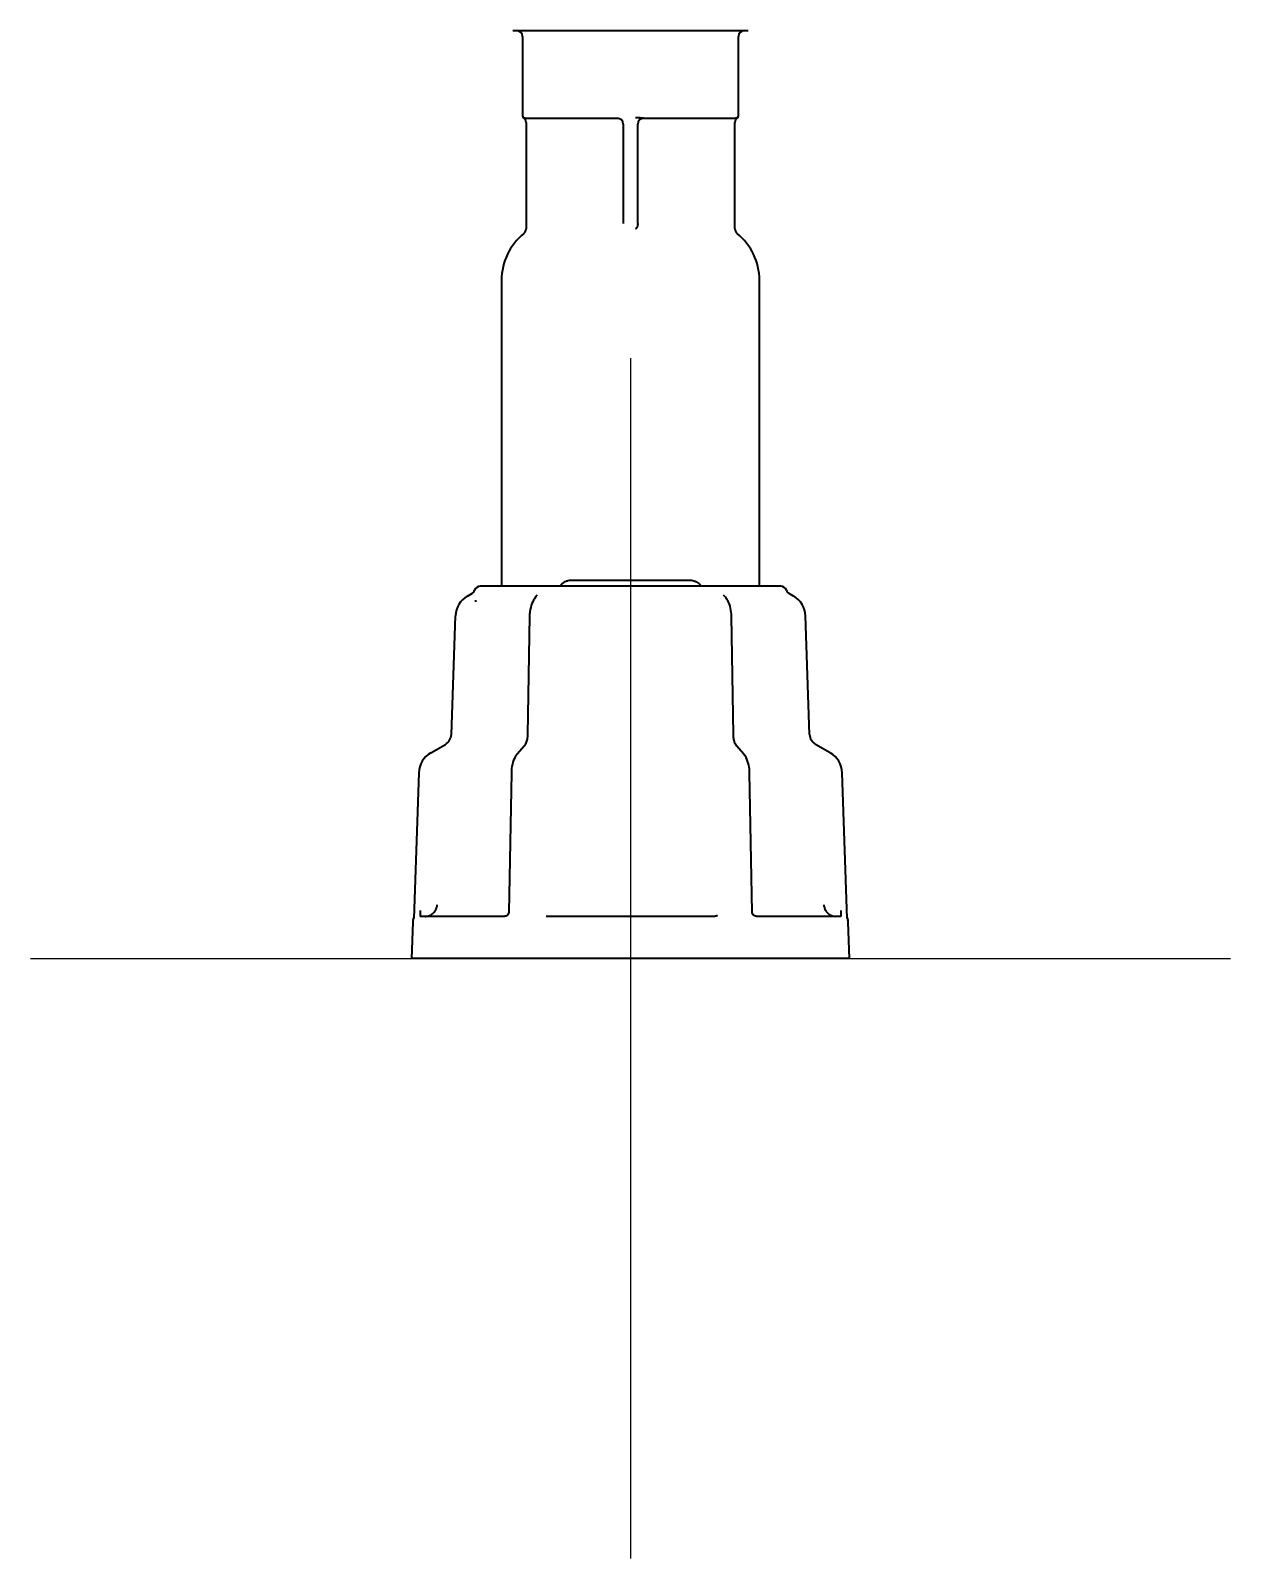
# Model space of a CAD drawing. Header units: inches. Extents: x 885 to 6823, y 710 to 5493.
# Drawn here: x 2846.7 to 2946.7, y 4230.1 to 4357.4 of the extents above; entities that cross this region are included whole.
import ezdxf

# ---------------------------------------------------------------- set-up
doc = ezdxf.new("R2010")
doc.units = ezdxf.units.IN
doc.layers.add('1', color=7, linetype='Continuous', true_color=0xffffff)

# ---------------------------------------------------------------- blocks, each defined once
blk = doc.blocks.new('A$C773D0E90')
at = {"color": 4}
for p, q in [((0, 50), (0, -50)), ((-50, 0), (50, 0))]:
    blk.add_line(p, q, dxfattribs=at)

msp = doc.modelspace()

# ---------------------------------------------------------------- linework, layer by layer
at = {"layer": '1', "color": 7, "linetype": 'Continuous', "lineweight": 35}
for p, q in [((2886.88, 4357.43), (2906.48, 4357.43)), ((2887.68, 4356.93), (2887.68, 4350.33)), ((2905.68, 4350.33), (2905.68, 4356.93)), ((2887.94, 4350.13), (2895.62, 4350.13)), ((2897.74, 4350.13), (2905.42, 4350.13)), ((2887.98, 4349.76), (2887.98, 4340.92)), ((2887.99, 4349.76), (2887.99, 4340.92)), ((2896.08, 4349.63), (2896.08, 4341.36)), ((2897.28, 4341.36), (2897.28, 4349.63)), ((2905.37, 4340.92), (2905.37, 4349.76)), ((2905.38, 4340.92), (2905.38, 4349.76)), ((2885.93, 4336.63), (2885.93, 4311.13)), ((2907.43, 4311.13), (2907.43, 4336.63)), ((2883.09, 4310.32), (2883.52, 4310.57)), ((2909.2, 4311.13), (2884.16, 4311.13)), ((2888.91, 4310.38), (2888.77, 4310.21)), ((2891.68, 4311.63), (2901.68, 4311.63)), ((2904.59, 4310.21), (2904.44, 4310.39)), ((2910.27, 4310.32), (2909.84, 4310.57)), ((2881.75, 4298.78), (2882.09, 4308.66)), ((2888.27, 4308.65), (2888.1, 4298.77)), ((2905.26, 4298.77), (2905.09, 4308.65)), ((2911.61, 4298.78), (2911.27, 4308.66)), ((2880.04, 4297.25), (2881.25, 4297.95)), ((2887.85, 4297.84), (2887.24, 4297.15)), ((2906.12, 4297.15), (2905.52, 4297.84)), ((2913.32, 4297.25), (2912.11, 4297.95)), ((2879.05, 4295.59), (2878.62, 4283.45)), ((2886.75, 4295.58), (2886.54, 4283.99)), ((2906.82, 4283.99), (2906.61, 4295.58)), ((2914.74, 4283.45), (2914.32, 4295.59)), ((2878.54, 4283.15), (2878.43, 4280.13)), ((2886.18, 4283.63), (2879.15, 4283.63)), ((2903.71, 4283.63), (2889.65, 4283.63)), ((2914.21, 4283.63), (2907.18, 4283.63)), ((2914.93, 4280.13), (2914.82, 4283.15)), ((2896.68, 4280.13), (2878.43, 4280.13)), ((2914.93, 4280.13), (2896.68, 4280.13))]:
    msp.add_line(p, q, dxfattribs=at)
for centre, radius, start, end in [((2887.18, 4356.93), 0.5, 0, 90), ((2906.18, 4356.93), 0.5, 90, 180), ((2887.88, 4350.33), 0.2, 180, 235.1501), ((2887.48, 4349.76), 0.5, 0, 55.1501), ((2895.58, 4349.63), 0.5, 0, 90), ((2897.78, 4349.63), 0.5, 90, 180), ((2905.88, 4349.76), 0.5, 124.8499, 180), ((2905.48, 4350.33), 0.2, 304.8499, 0), ((2890.93, 4336.63), 5, 128.8492, 180), ((2887.48, 4340.92), 0.5, 308.8492, 0), ((2905.88, 4340.92), 0.5, 180, 231.1508), ((2902.43, 4336.63), 5, 0, 51.1508), ((2884.16, 4310.63), 0.5, 90, 159.9977), ((2909.2, 4310.63), 0.5, 20.0285, 90), ((2884.09, 4308.59), 2, 120, 178), ((2909.27, 4308.59), 2, 2, 60), ((2880.75, 4298.82), 1, 300, 358), ((2912.61, 4298.82), 1, 182, 240), ((2881.04, 4295.52), 2, 120, 178), ((2912.32, 4295.52), 2, 2, 60), ((2879.04, 4283.13), 0.5, 155.7765, 178), ((2914.33, 4283.13), 0.5, 2, 24.2309)]:
    msp.add_arc(centre, radius, start, end, dxfattribs=at)
for centre, major_axis, start_param, end_param in [((2883.22, 4310.97), (-0.25, 0.433), 3.141596, 3.844093), ((2910.14, 4310.97), (0.25, 0.433), 2.439074, 3.141589), ((2878.12, 4283.54), (0.5, -0.017), 5.892833, 6.302148), ((2915.24, 4283.54), (-0.5, -0.017), 6.264223, 6.673753)]:
    msp.add_ellipse(centre, major_axis=major_axis, ratio=1, start_param=start_param, end_param=end_param, dxfattribs=at)
for points, knots in [([(2887.94, 4350.13), (2887.94, 4350.13), (2887.93, 4350.13), (2887.91, 4350.13), (2887.91, 4350.13), (2887.89, 4350.14), (2887.88, 4350.14), (2887.86, 4350.14), (2887.85, 4350.14), (2887.83, 4350.15), (2887.83, 4350.15), (2887.81, 4350.16), (2887.8, 4350.16), (2887.78, 4350.17), (2887.78, 4350.17), (2887.78, 4350.17)], [0, 0, 0, 0, 0.0625, 0.0625, 0.125, 0.125, 0.25, 0.25, 0.375, 0.375, 0.5, 0.5, 0.75, 0.75, 1, 1, 1, 1]), ([(2897.74, 4350.13), (2897.72, 4350.13), (2897.71, 4350.13), (2897.69, 4350.13), (2897.68, 4350.13), (2897.64, 4350.14), (2897.61, 4350.14), (2897.56, 4350.14), (2897.54, 4350.14), (2897.48, 4350.15), (2897.46, 4350.15), (2897.4, 4350.16), (2897.37, 4350.16), (2897.32, 4350.16), (2897.29, 4350.16), (2897.21, 4350.17), (2897.16, 4350.17), (2897.1, 4350.17)], [0, 0, 0, 0, 0.0625, 0.0625, 0.125, 0.125, 0.25, 0.25, 0.375, 0.375, 0.5, 0.5, 0.625, 0.625, 0.75, 0.75, 1, 1, 1, 1]), ([(2905.58, 4350.17), (2905.58, 4350.17), (2905.58, 4350.17), (2905.56, 4350.16), (2905.55, 4350.16), (2905.53, 4350.15), (2905.53, 4350.15), (2905.51, 4350.14), (2905.5, 4350.14), (2905.48, 4350.14), (2905.47, 4350.14), (2905.45, 4350.13), (2905.45, 4350.13), (2905.43, 4350.13), (2905.42, 4350.13), (2905.42, 4350.13)], [0, 0, 0, 0, 0.25, 0.25, 0.5, 0.5, 0.625, 0.625, 0.75, 0.75, 0.875, 0.875, 0.9375, 0.9375, 1, 1, 1, 1]), ([(2897.28, 4341.36), (2897.28, 4341.32), (2897.28, 4341.28), (2897.27, 4341.21), (2897.27, 4341.19), (2897.26, 4341.15), (2897.25, 4341.13), (2897.24, 4341.09), (2897.23, 4341.07), (2897.22, 4341.04), (2897.21, 4341.03), (2897.21, 4341.01), (2897.2, 4341), (2897.19, 4340.98), (2897.18, 4340.97), (2897.17, 4340.96), (2897.16, 4340.95), (2897.15, 4340.94), (2897.14, 4340.93), (2897.13, 4340.93), (2897.13, 4340.93), (2897.12, 4340.92), (2897.11, 4340.92), (2897.1, 4340.92), (2897.1, 4340.92), (2897.09, 4340.92)], [0, 0, 0, 0, 0.25, 0.25, 0.375, 0.375, 0.5, 0.5, 0.625, 0.625, 0.6875, 0.6875, 0.75, 0.75, 0.8125, 0.8125, 0.875, 0.875, 0.90625, 0.90625, 0.9375, 0.9375, 0.96875, 0.96875, 1, 1, 1, 1]), ([(2890.82, 4311.14), (2890.82, 4311.15), (2890.83, 4311.16), (2890.85, 4311.19), (2890.86, 4311.2), (2890.91, 4311.27), (2890.95, 4311.32), (2891.01, 4311.37), (2891.02, 4311.38), (2891.04, 4311.4), (2891.06, 4311.41), (2891.1, 4311.44), (2891.12, 4311.46), (2891.2, 4311.51), (2891.26, 4311.54), (2891.34, 4311.57), (2891.37, 4311.58), (2891.43, 4311.6), (2891.46, 4311.61), (2891.56, 4311.63), (2891.62, 4311.63), (2891.68, 4311.63)], [0, 0, 0, 0, 0.039429, 0.039429, 0.085171, 0.085171, 0.268137, 0.268137, 0.313878, 0.313878, 0.359619, 0.359619, 0.451102, 0.451102, 0.634068, 0.634068, 0.725551, 0.725551, 0.817034, 0.817034, 1, 1, 1, 1]), ([(2901.68, 4311.63), (2901.74, 4311.63), (2901.81, 4311.63), (2901.93, 4311.6), (2901.99, 4311.59), (2902.06, 4311.56), (2902.07, 4311.55), (2902.1, 4311.54), (2902.12, 4311.53), (2902.16, 4311.51), (2902.19, 4311.5), (2902.27, 4311.45), (2902.32, 4311.41), (2902.39, 4311.34), (2902.41, 4311.32), (2902.45, 4311.27), (2902.47, 4311.24), (2902.51, 4311.19), (2902.53, 4311.17), (2902.54, 4311.14)], [0, 0, 0, 0, 0.183356, 0.183356, 0.366712, 0.366712, 0.412551, 0.412551, 0.45839, 0.45839, 0.550068, 0.550068, 0.733423, 0.733423, 0.825101, 0.825101, 0.916779, 0.916779, 1, 1, 1, 1]), ([(2888.77, 4310.21), (2888.64, 4310.06), (2888.44, 4309.71), (2888.3, 4309.14), (2888.27, 4308.77), (2888.27, 4308.65)], [0, 0, 0, 0, 0.383804, 0.803139, 1, 1, 1, 1]), ([(2905.09, 4308.65), (2905.09, 4308.88), (2905.03, 4309.34), (2904.85, 4309.87), (2904.66, 4310.13), (2904.59, 4310.21)], [0, 0, 0, 0, 0.362829, 0.781638, 1, 1, 1, 1]), ([(2888.1, 4298.77), (2888.09, 4298.64), (2888.07, 4298.39), (2887.98, 4298.07), (2887.89, 4297.91), (2887.86, 4297.86), (2887.85, 4297.84)], [0, 0, 0, 0, 0.310948, 0.632383, 0.89094, 1, 1, 1, 1]), ([(2905.52, 4297.84), (2905.49, 4297.87), (2905.43, 4297.97), (2905.33, 4298.21), (2905.28, 4298.5), (2905.26, 4298.69), (2905.26, 4298.77)], [0, 0, 0, 0, 0.256875, 0.520066, 0.81421, 1, 1, 1, 1]), ([(2887.24, 4297.15), (2887.12, 4297), (2886.91, 4296.65), (2886.77, 4296.07), (2886.75, 4295.7), (2886.75, 4295.58)], [0, 0, 0, 0, 0.383804, 0.803139, 1, 1, 1, 1]), ([(2906.61, 4295.58), (2906.61, 4295.81), (2906.56, 4296.27), (2906.37, 4296.8), (2906.19, 4297.07), (2906.12, 4297.15)], [0, 0, 0, 0, 0.362829, 0.781638, 1, 1, 1, 1]), ([(2879.15, 4284.13), (2879.15, 4284.1), (2879.15, 4284.07), (2879.15, 4284), (2879.15, 4283.97), (2879.15, 4283.91), (2879.15, 4283.88), (2879.15, 4283.83), (2879.15, 4283.8), (2879.15, 4283.76), (2879.15, 4283.73), (2879.15, 4283.7), (2879.15, 4283.68), (2879.15, 4283.66), (2879.15, 4283.65), (2879.15, 4283.64), (2879.15, 4283.63), (2879.15, 4283.63)], [0, 0, 0, 0, 0.126169, 0.126169, 0.252337, 0.252337, 0.378506, 0.378506, 0.504674, 0.504674, 0.630843, 0.630843, 0.757011, 0.757011, 0.88318, 0.88318, 1, 1, 1, 1]), ([(2879.57, 4283.63), (2879.6, 4283.63), (2879.63, 4283.63), (2879.69, 4283.64), (2879.73, 4283.64), (2879.82, 4283.66), (2879.88, 4283.68), (2879.97, 4283.72), (2880, 4283.73), (2880.06, 4283.76), (2880.08, 4283.78), (2880.16, 4283.83), (2880.21, 4283.87), (2880.31, 4283.96), (2880.35, 4284.01), (2880.39, 4284.07), (2880.4, 4284.08), (2880.42, 4284.11), (2880.44, 4284.15), (2880.48, 4284.22), (2880.5, 4284.28), (2880.52, 4284.33), (2880.52, 4284.34), (2880.53, 4284.37), (2880.54, 4284.39), (2880.55, 4284.47), (2880.56, 4284.53), (2880.57, 4284.6)], [0, 0, 0, 0, 0.0625, 0.0625, 0.125, 0.125, 0.25, 0.25, 0.3125, 0.3125, 0.375, 0.375, 0.5, 0.5, 0.625, 0.625, 0.65625, 0.65625, 0.6875, 0.75, 0.8125, 0.8125, 0.84375, 0.84375, 0.875, 0.875, 1, 1, 1, 1]), ([(2886.54, 4283.99), (2886.54, 4283.96), (2886.53, 4283.88), (2886.44, 4283.73), (2886.29, 4283.64), (2886.18, 4283.63), (2886.15, 4283.63), (2886.15, 4283.63), (2886.15, 4283.63)], [0, 0, 0, 0, 0.19099, 0.443275, 0.682138, 0.862007, 0.961608, 1, 1, 1, 1]), ([(2903.94, 4283.71), (2903.91, 4283.68), (2903.87, 4283.66), (2903.79, 4283.64), (2903.75, 4283.63), (2903.71, 4283.63)], [0, 0, 0, 0, 0.5, 0.5, 1, 1, 1, 1]), ([(2907.18, 4283.63), (2907.18, 4283.63), (2907.16, 4283.63), (2907.08, 4283.64), (2906.96, 4283.7), (2906.85, 4283.83), (2906.82, 4283.95), (2906.82, 4283.98), (2906.82, 4283.99)], [0, 0, 0, 0, 0.042942, 0.202075, 0.419814, 0.707844, 0.946963, 1, 1, 1, 1]), ([(2912.8, 4284.6), (2912.8, 4284.53), (2912.81, 4284.47), (2912.83, 4284.38), (2912.84, 4284.34), (2912.85, 4284.3), (2912.86, 4284.28), (2912.87, 4284.25), (2912.87, 4284.24), (2912.91, 4284.17), (2912.94, 4284.11), (2912.98, 4284.05), (2912.99, 4284.03), (2913.01, 4284.01), (2913.02, 4283.99), (2913.06, 4283.96), (2913.08, 4283.93), (2913.15, 4283.87), (2913.2, 4283.83), (2913.26, 4283.78), (2913.28, 4283.78), (2913.3, 4283.76), (2913.35, 4283.74), (2913.42, 4283.7), (2913.48, 4283.68), (2913.52, 4283.67), (2913.54, 4283.66), (2913.57, 4283.66), (2913.59, 4283.65), (2913.67, 4283.64), (2913.73, 4283.63), (2913.79, 4283.63)], [0, 0, 0, 0, 0.125, 0.125, 0.1875, 0.1875, 0.21875, 0.21875, 0.25, 0.25, 0.375, 0.375, 0.40625, 0.40625, 0.4375, 0.4375, 0.5, 0.5, 0.625, 0.625, 0.65625, 0.65625, 0.6875, 0.75, 0.8125, 0.8125, 0.84375, 0.84375, 0.875, 0.875, 1, 1, 1, 1]), ([(2914.22, 4284.13), (2914.22, 4284.1), (2914.22, 4284.07), (2914.22, 4284), (2914.21, 4283.97), (2914.21, 4283.91), (2914.21, 4283.88), (2914.21, 4283.83), (2914.21, 4283.8), (2914.21, 4283.76), (2914.21, 4283.73), (2914.21, 4283.7), (2914.21, 4283.68), (2914.21, 4283.66), (2914.21, 4283.65), (2914.21, 4283.64), (2914.21, 4283.63), (2914.21, 4283.63)], [0, 0, 0, 0, 0.126112, 0.126112, 0.252224, 0.252224, 0.378336, 0.378336, 0.504447, 0.504447, 0.630559, 0.630559, 0.756671, 0.756671, 0.882783, 0.882783, 1, 1, 1, 1])]:
    msp.add_open_spline(points, degree=3, knots=knots, dxfattribs=at)
msp.add_open_spline([(2883.78, 4309.83), (2883.78, 4309.88), (2883.78, 4309.92), (2883.78, 4309.96)], degree=3, dxfattribs=at)

# ---------------------------------------------------------------- block references
msp.add_blockref('A$C773D0E90', (2896.68, 4280.13))

doc.saveas('drawing.dxf')
